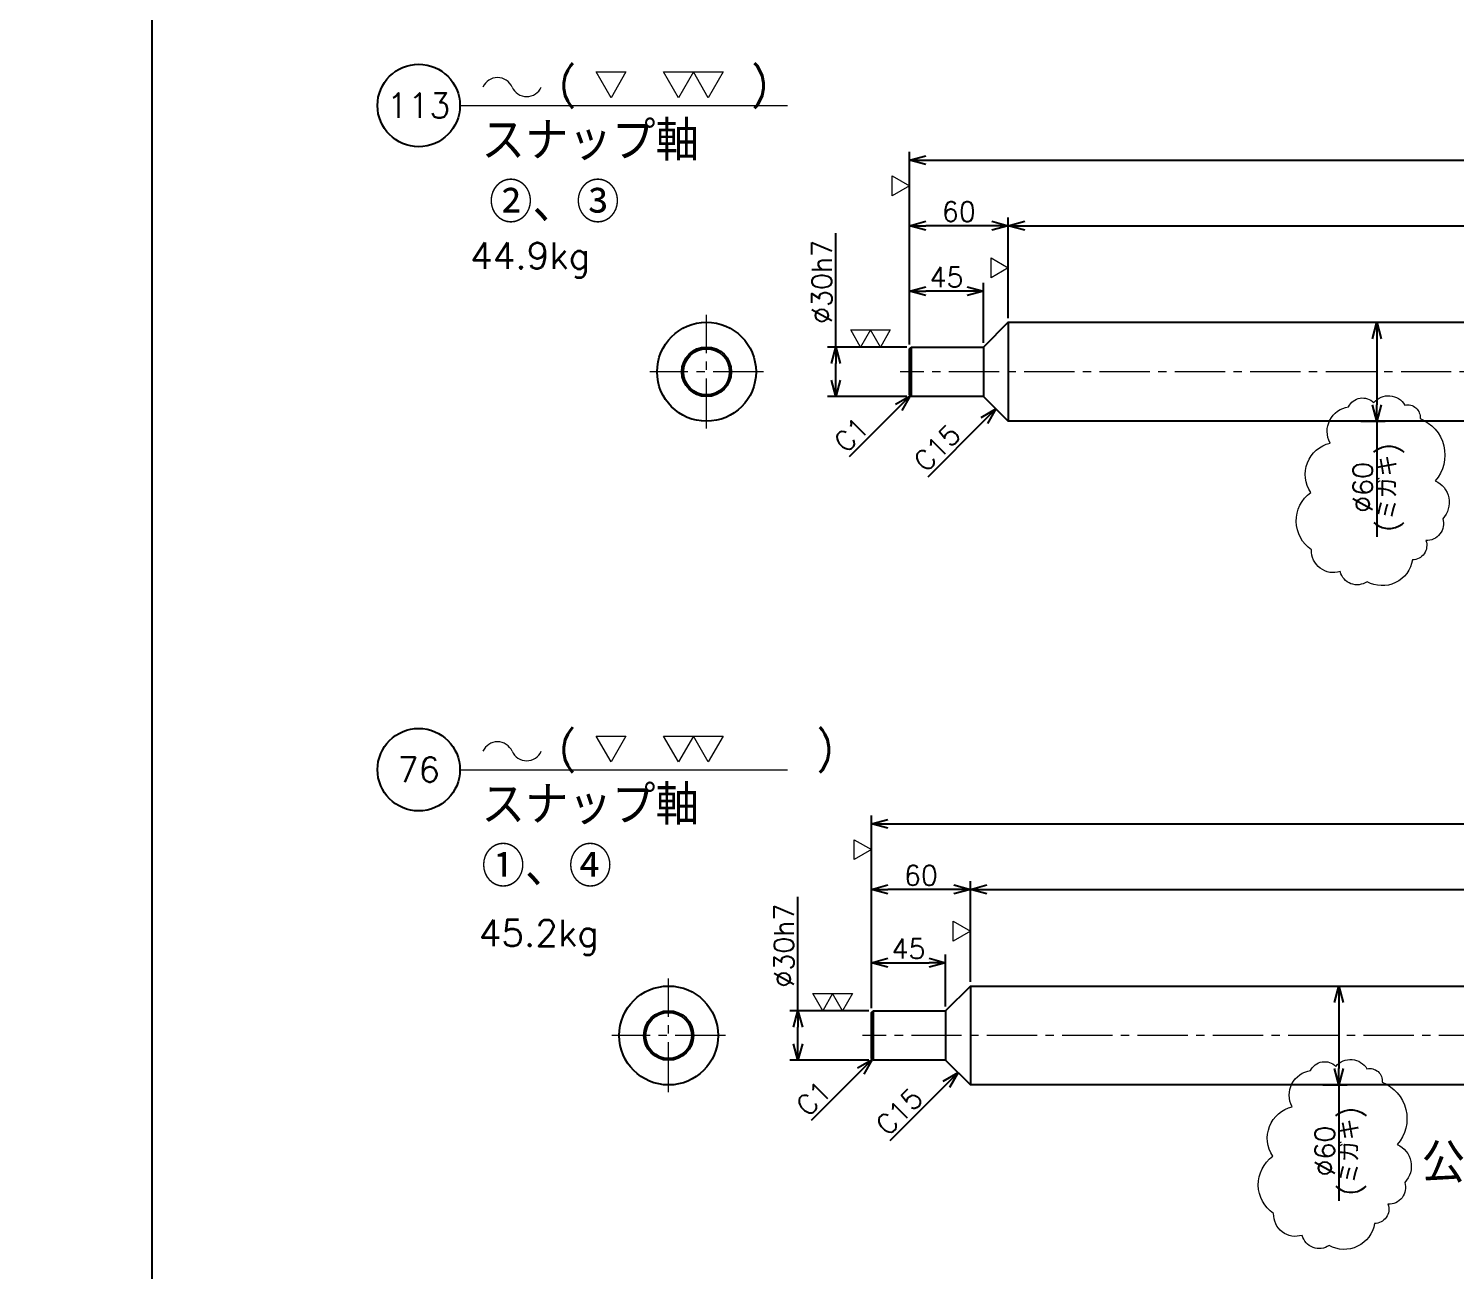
# Model space of a CAD drawing. Header units: millimetres. Extents: x 0 to 7488, y -19 to 4184.
# Drawn here: x 3661 to 4526, y 2615 to 3369 of the extents above; entities that cross this region are included whole.
import ezdxf
from ezdxf import colors
from ezdxf.entities.mleader import LeaderData, LeaderLine
from ezdxf.enums import TextEntityAlignment as Align
from ezdxf.math import Vec2, Vec3

# ---------------------------------------------------------------- set-up
doc = ezdxf.new("R2010")
doc.units = ezdxf.units.MM
doc.header["$LTSCALE"] = 1.6
doc.header["$PDMODE"] = 99
doc.header["$PDSIZE"] = 1
doc.linetypes.add('CENTER2', pattern=[28.575, 19.05, -3.175, 3.175, -3.175])
for name, color, linetype, lineweight in [('01_NORMAL', 7, 'Continuous', 25), ('02_SLIM', 4, 'Continuous', 13), ('05_CENTER', 4, 'CENTER2', 13), ('07_TEXT', 3, 'Continuous', 13), ('08_DIM', 3, 'Continuous', 13)]:
    doc.layers.add(name, color=color, linetype=linetype, lineweight=lineweight)
doc.styles.add('KSS_TXT', font='txt.shx', dxfattribs={"bigfont": 'extfont2.shx'})
doc.styles.get("Standard").update_dxf_attribs({"font": 'txt.shx', "bigfont": 'extfont2.shx'})
doc.dimstyles.new('KSS_DIM', dxfattribs={"dimscale": 4, "dimtxt": 3, "dimasz": 2.5, "dimexe": 1.25, "dimexo": 0.625, "dimtad": 1, "dimdsep": 46, "dimtxsty": 'KSS_TXT', "dimblk": 'OPEN30', "dimcen": 0, "dimazin": 2, "dimtfac": 0.75, "dimtmove": 0, "dimatfit": 3, "dimldrblk": 'OPEN30', "dimfxl": 1.25, "dimtolj": 1, "dimarcsym": 0})

# ---------------------------------------------------------------- blocks, each defined once
blk = doc.blocks.new('_Open30')
at = {"color": 0, "linetype": 'ByBlock', "lineweight": -2}
for p, q in [((-1, 0.268), (0, 0)), ((0, 0), (-1, -0.268)), ((0, 0), (-1, 0))]:
    blk.add_line(p, q, dxfattribs=at)
blk = doc.blocks.new('*D359')
at = {"layer": '08_DIM', "color": 0, "lineweight": -2, "transparency": 16777216}
for p, q in [((4172.12, 2774.48), (4172.12, 2851.57)), ((4232.12, 2790.48), (4232.12, 2851.57)), ((4222.12, 2846.57), (4182.12, 2846.57))]:
    blk.add_line(p, q, dxfattribs=at)
at = {"layer": 'Defpoints', "color": 0, "transparency": 16777216}
for p in [(4172.12, 2846.57), (4232.12, 2787.98), (4172.12, 2771.98)]:
    blk.add_point(p, dxfattribs=at)
at = {"layer": '08_DIM', "color": 0, "lineweight": -2, "transparency": 16777216, "xscale": 10, "yscale": 10, "zscale": 10, "rotation": 180}
blk.add_blockref('_Open30', (4172.12, 2846.57), dxfattribs=at)
at = {"layer": '08_DIM', "color": 0, "lineweight": -2, "transparency": 16777216, "xscale": 10, "yscale": 10, "zscale": 10}
blk.add_blockref('_Open30', (4232.12, 2846.57), dxfattribs=at)
at = {"layer": '08_DIM', "color": 0, "transparency": 16777216, "insert": (4202.12, 2855.07), "char_height": 12, "attachment_point": 5, "style": 'KSS_TXT'}
blk.add_mtext('\\A1;60', dxfattribs=at)
blk = doc.blocks.new('*D360')
at = {"layer": '08_DIM', "color": 0, "lineweight": -2, "transparency": 16777216}
for p, q in [((4172.12, 2774.48), (4172.12, 2807.09)), ((4217.12, 2775.48), (4217.12, 2807.09)), ((4182.12, 2802.09), (4207.12, 2802.09))]:
    blk.add_line(p, q, dxfattribs=at)
at = {"layer": 'Defpoints', "color": 0, "transparency": 16777216}
for p in [(4217.12, 2802.09), (4172.12, 2771.98), (4217.12, 2772.98)]:
    blk.add_point(p, dxfattribs=at)
at = {"layer": '08_DIM', "color": 0, "lineweight": -2, "transparency": 16777216, "xscale": 10, "yscale": 10, "zscale": 10, "rotation": 180}
blk.add_blockref('_Open30', (4172.12, 2802.09), dxfattribs=at)
at = {"layer": '08_DIM', "color": 0, "lineweight": -2, "transparency": 16777216, "xscale": 10, "yscale": 10, "zscale": 10}
blk.add_blockref('_Open30', (4217.12, 2802.09), dxfattribs=at)
at = {"layer": '08_DIM', "color": 0, "transparency": 16777216, "insert": (4194.62, 2810.59), "char_height": 12, "attachment_point": 5, "style": 'KSS_TXT'}
blk.add_mtext('\\A1;45', dxfattribs=at)
blk = doc.blocks.new('*D361')
at = {"layer": '08_DIM', "color": 0, "lineweight": -2, "transparency": 16777216}
for p, q in [((4172.12, 2774.48), (4172.12, 2891.3)), ((6370.12, 2774.48), (6370.12, 2891.3)), ((4182.12, 2886.3), (6360.12, 2886.3))]:
    blk.add_line(p, q, dxfattribs=at)
at = {"layer": 'Defpoints', "color": 0, "transparency": 16777216}
for p in [(6370.12, 2886.3), (4172.12, 2771.98), (6370.12, 2771.98)]:
    blk.add_point(p, dxfattribs=at)
at = {"layer": '08_DIM', "color": 0, "lineweight": -2, "transparency": 16777216, "xscale": 10, "yscale": 10, "zscale": 10, "rotation": 180}
blk.add_blockref('_Open30', (4172.12, 2886.3), dxfattribs=at)
at = {"layer": '08_DIM', "color": 0, "lineweight": -2, "transparency": 16777216, "xscale": 10, "yscale": 10, "zscale": 10}
blk.add_blockref('_Open30', (6370.12, 2886.3), dxfattribs=at)
at = {"layer": '08_DIM', "color": 0, "transparency": 16777216, "insert": (5271.12, 2894.8), "char_height": 12, "attachment_point": 5, "style": 'KSS_TXT'}
blk.add_mtext('\\A1;2198', dxfattribs=at)
blk = doc.blocks.new('*D362')
at = {"layer": '08_DIM', "color": 0, "lineweight": -2, "transparency": 16777216}
for p, q in [((4127.5, 2772.98), (4127.5, 2841.98)), ((4170.62, 2772.98), (4122.5, 2772.98)), ((4127.5, 2752.98), (4127.5, 2762.98)), ((4170.62, 2742.98), (4122.5, 2742.98))]:
    blk.add_line(p, q, dxfattribs=at)
at = {"layer": 'Defpoints', "color": 0, "transparency": 16777216}
for p in [(4127.5, 2772.98), (4173.12, 2772.98), (4173.12, 2742.98)]:
    blk.add_point(p, dxfattribs=at)
at = {"layer": '08_DIM', "color": 0, "lineweight": -2, "transparency": 16777216, "xscale": 10, "yscale": 10, "zscale": 10}
for p, rotation in [((4127.5, 2772.98), 90), ((4127.5, 2742.98), 270)]:
    blk.add_blockref('_Open30', p, dxfattribs=dict(at, rotation=rotation))
at = {"layer": '08_DIM', "color": 0, "transparency": 16777216, "insert": (4119, 2812.48), "char_height": 12, "attachment_point": 5, "rotation": 90, "style": 'KSS_TXT'}
blk.add_mtext('\\A1;%%C30h7', dxfattribs=at)
blk = doc.blocks.new('*D363')
at = {"layer": '08_DIM', "color": 0, "lineweight": -2, "transparency": 16777216}
for p, q in [((4445.95, 2787.98), (4460.65, 2787.98)), ((4455.65, 2777.98), (4455.65, 2737.98)), ((4445.95, 2727.98), (4460.65, 2727.98)), ((4455.65, 2727.98), (4455.65, 2657.78))]:
    blk.add_line(p, q, dxfattribs=at)
at = {"layer": 'Defpoints', "color": 0, "transparency": 16777216}
for p in [(4443.45, 2787.98), (4443.45, 2727.98), (4455.65, 2727.98)]:
    blk.add_point(p, dxfattribs=at)
at = {"layer": '08_DIM', "color": 0, "lineweight": -2, "transparency": 16777216, "xscale": 10, "yscale": 10, "zscale": 10}
for p, rotation in [((4455.65, 2787.98), 90), ((4455.65, 2727.98), 270)]:
    blk.add_blockref('_Open30', p, dxfattribs=dict(at, rotation=rotation))
at = {"layer": '08_DIM', "color": 0, "transparency": 16777216, "char_height": 12, "attachment_point": 5, "rotation": 90, "style": 'KSS_TXT'}
for s, insert in [('\\A1;(ミガキ)', (4464.15, 2687.88)), ('\\A1;%%C60', (4447.15, 2687.88))]:
    blk.add_mtext(s, dxfattribs=dict(at, insert=insert))
blk = doc.blocks.new('*D364')
at = {"layer": '08_DIM', "color": 0, "lineweight": -2, "transparency": 16777216}
blk.add_line((4165.55, 2736.41), (4135.52, 2706.39), dxfattribs=at)
at = {"layer": 'Defpoints', "color": 0, "transparency": 16777216}
for p in [(4172.62, 2743.48), (4127.48, 2698.34), (4127.48, 2698.34)]:
    blk.add_point(p, dxfattribs=at)
at = {"layer": '08_DIM', "color": 0, "lineweight": -2, "transparency": 16777216, "xscale": 10, "yscale": 10, "zscale": 10, "rotation": 44.99999999999919}
blk.add_blockref('_Open30', (4172.62, 2743.48), dxfattribs=at)
at = {"layer": '08_DIM', "color": 0, "transparency": 16777216, "insert": (4136.94, 2719.82), "char_height": 12, "attachment_point": 5, "rotation": 45, "style": 'KSS_TXT'}
blk.add_mtext('\\A1;C1', dxfattribs=at)
blk = doc.blocks.new('p1ba02')
for p, q in [((-1.5, 2.6), (1.5, 2.6)), ((0, 0), (-1.5, 2.6)), ((1.5, 2.6), (0, 0)), ((3, 0), (1.5, 2.6)), ((1.5, 2.6), (4.5, 2.6)), ((4.5, 2.6), (3, 0))]:
    blk.add_line(p, q)
blk = doc.blocks.new('p1ba01')
for p, q in [((0, 0), (-1.5, 2.6)), ((-1.5, 2.6), (1.5, 2.6)), ((1.5, 2.6), (0, 0))]:
    blk.add_line(p, q)
blk = doc.blocks.new('*D365')
at = {"layer": '08_DIM', "color": 0, "lineweight": -2, "transparency": 16777216}
blk.add_line((4217.55, 2728.41), (4183.28, 2694.15), dxfattribs=at)
at = {"layer": 'Defpoints', "color": 0, "transparency": 16777216}
for p in [(4224.62, 2735.48), (4179.48, 2690.34), (4179.48, 2690.34)]:
    blk.add_point(p, dxfattribs=at)
at = {"layer": '08_DIM', "color": 0, "lineweight": -2, "transparency": 16777216, "xscale": 10, "yscale": 10, "zscale": 10, "rotation": 44.99999999999939}
blk.add_blockref('_Open30', (4224.62, 2735.48), dxfattribs=at)
at = {"layer": '08_DIM', "color": 0, "transparency": 16777216, "insert": (4188.94, 2711.82), "char_height": 12, "attachment_point": 5, "rotation": 45, "style": 'KSS_TXT'}
blk.add_mtext('\\A1;C15', dxfattribs=at)
blk = doc.blocks.new('AM_BALLOON1')
at = {"transparency": 16777216}
blk.add_circle((0, 0), 5, dxfattribs=at)
blk.add_attdef('B_NUMBER', text='', height=3, dxfattribs=at).set_placement((0, 0), align=Align.MIDDLE_CENTER)
blk = doc.blocks.new('_OPEN')
at = {"color": 0, "linetype": 'ByBlock'}
for p, q in [((-1, 0.167), (0, 0)), ((0, 0), (-1, -0.167)), ((0, 0), (-1, 0))]:
    blk.add_line(p, q, dxfattribs=at)
blk = doc.blocks.new('p1ba05')
for centre, start, end in [((-2.95, 0.29), 24.2276, 155.5758), ((0, 1.62), 204.2276, 335.5758)]:
    blk.add_arc(centre, 1.62, start, end)
blk = doc.blocks.new('*D371')
at = {"layer": '08_DIM', "color": 0, "lineweight": -2, "transparency": 16777216}
for p, q in [((4232.12, 2790.48), (4232.12, 2851.57)), ((6310.12, 2790.48), (6310.12, 2851.57)), ((4242.12, 2846.57), (6300.12, 2846.57))]:
    blk.add_line(p, q, dxfattribs=at)
at = {"layer": 'Defpoints', "color": 0, "transparency": 16777216}
for p in [(6310.12, 2846.57), (4232.12, 2787.98), (6310.12, 2787.98)]:
    blk.add_point(p, dxfattribs=at)
at = {"layer": '08_DIM', "color": 0, "lineweight": -2, "transparency": 16777216, "xscale": 10, "yscale": 10, "zscale": 10, "rotation": 180}
blk.add_blockref('_Open30', (4232.12, 2846.57), dxfattribs=at)
at = {"layer": '08_DIM', "color": 0, "lineweight": -2, "transparency": 16777216, "xscale": 10, "yscale": 10, "zscale": 10}
blk.add_blockref('_Open30', (6310.12, 2846.57), dxfattribs=at)
at = {"layer": '08_DIM', "color": 0, "transparency": 16777216, "insert": (5271.12, 2855.07), "char_height": 12, "attachment_point": 5, "style": 'KSS_TXT'}
blk.add_mtext('\\A1;2078', dxfattribs=at)
blk = doc.blocks.new('*D377')
at = {"layer": '08_DIM', "color": 0, "lineweight": -2, "transparency": 16777216}
for p, q in [((4195.12, 3176.99), (4195.12, 3254.08)), ((4245.12, 3249.08), (4205.12, 3249.08)), ((4255.12, 3192.99), (4255.12, 3254.08))]:
    blk.add_line(p, q, dxfattribs=at)
at = {"layer": 'Defpoints', "color": 0, "transparency": 16777216}
for p in [(4195.12, 3249.08), (4255.12, 3190.49), (4195.12, 3174.49)]:
    blk.add_point(p, dxfattribs=at)
at = {"layer": '08_DIM', "color": 0, "lineweight": -2, "transparency": 16777216, "xscale": 10, "yscale": 10, "zscale": 10, "rotation": 180}
blk.add_blockref('_Open30', (4195.12, 3249.08), dxfattribs=at)
at = {"layer": '08_DIM', "color": 0, "lineweight": -2, "transparency": 16777216, "xscale": 10, "yscale": 10, "zscale": 10}
blk.add_blockref('_Open30', (4255.12, 3249.08), dxfattribs=at)
at = {"layer": '08_DIM', "color": 0, "transparency": 16777216, "insert": (4225.12, 3257.58), "char_height": 12, "attachment_point": 5, "style": 'KSS_TXT'}
blk.add_mtext('\\A1;60', dxfattribs=at)
blk = doc.blocks.new('*D378')
at = {"layer": '08_DIM', "color": 0, "lineweight": -2, "transparency": 16777216}
for p, q in [((4195.12, 3176.99), (4195.12, 3293.81)), ((6347.12, 3176.99), (6347.12, 3293.81)), ((4205.12, 3288.81), (6337.12, 3288.81))]:
    blk.add_line(p, q, dxfattribs=at)
at = {"layer": 'Defpoints', "color": 0, "transparency": 16777216}
for p in [(6347.12, 3288.81), (4195.12, 3174.49), (6347.12, 3174.49)]:
    blk.add_point(p, dxfattribs=at)
at = {"layer": '08_DIM', "color": 0, "lineweight": -2, "transparency": 16777216, "xscale": 10, "yscale": 10, "zscale": 10, "rotation": 180}
blk.add_blockref('_Open30', (4195.12, 3288.81), dxfattribs=at)
at = {"layer": '08_DIM', "color": 0, "lineweight": -2, "transparency": 16777216, "xscale": 10, "yscale": 10, "zscale": 10}
blk.add_blockref('_Open30', (6347.12, 3288.81), dxfattribs=at)
at = {"layer": '08_DIM', "color": 0, "transparency": 16777216, "insert": (5271.12, 3297.31), "char_height": 12, "attachment_point": 5, "style": 'KSS_TXT'}
blk.add_mtext('\\A1;2152', dxfattribs=at)
blk = doc.blocks.new('*D379')
at = {"layer": '08_DIM', "color": 0, "lineweight": -2, "transparency": 16777216}
for p, q in [((4150.5, 3175.49), (4150.5, 3244.49)), ((4193.62, 3175.49), (4145.5, 3175.49)), ((4150.5, 3155.49), (4150.5, 3165.49)), ((4193.62, 3145.49), (4145.5, 3145.49))]:
    blk.add_line(p, q, dxfattribs=at)
at = {"layer": 'Defpoints', "color": 0, "transparency": 16777216}
for p in [(4150.5, 3175.49), (4196.12, 3175.49), (4196.12, 3145.49)]:
    blk.add_point(p, dxfattribs=at)
at = {"layer": '08_DIM', "color": 0, "lineweight": -2, "transparency": 16777216, "xscale": 10, "yscale": 10, "zscale": 10}
for p, rotation in [((4150.5, 3175.49), 90), ((4150.5, 3145.49), 270)]:
    blk.add_blockref('_Open30', p, dxfattribs=dict(at, rotation=rotation))
at = {"layer": '08_DIM', "color": 0, "transparency": 16777216, "insert": (4142, 3214.99), "char_height": 12, "attachment_point": 5, "rotation": 90, "style": 'KSS_TXT'}
blk.add_mtext('\\A1;%%C30h7', dxfattribs=at)
blk = doc.blocks.new('*D380')
at = {"layer": '08_DIM', "color": 0, "lineweight": -2, "transparency": 16777216}
for p, q in [((4468.95, 3190.49), (4483.65, 3190.49)), ((4478.65, 3180.49), (4478.65, 3140.49)), ((4468.95, 3130.49), (4483.65, 3130.49)), ((4478.65, 3130.49), (4478.65, 3060.29))]:
    blk.add_line(p, q, dxfattribs=at)
at = {"layer": 'Defpoints', "color": 0, "transparency": 16777216}
for p in [(4466.45, 3190.49), (4466.45, 3130.49), (4478.65, 3130.49)]:
    blk.add_point(p, dxfattribs=at)
at = {"layer": '08_DIM', "color": 0, "lineweight": -2, "transparency": 16777216, "xscale": 10, "yscale": 10, "zscale": 10}
for p, rotation in [((4478.65, 3190.49), 90), ((4478.65, 3130.49), 270)]:
    blk.add_blockref('_Open30', p, dxfattribs=dict(at, rotation=rotation))
at = {"layer": '08_DIM', "color": 0, "transparency": 16777216, "char_height": 12, "attachment_point": 5, "rotation": 90, "style": 'KSS_TXT'}
for s, insert in [('\\A1;(ミガキ)', (4487.15, 3090.39)), ('\\A1;%%C60', (4470.15, 3090.39))]:
    blk.add_mtext(s, dxfattribs=dict(at, insert=insert))
blk = doc.blocks.new('*D381')
at = {"layer": '08_DIM', "color": 0, "lineweight": -2, "transparency": 16777216}
blk.add_line((4188.55, 3138.92), (4158.52, 3108.89), dxfattribs=at)
at = {"layer": 'Defpoints', "color": 0, "transparency": 16777216}
for p in [(4195.62, 3145.99), (4150.48, 3100.85), (4150.48, 3100.85)]:
    blk.add_point(p, dxfattribs=at)
at = {"layer": '08_DIM', "color": 0, "lineweight": -2, "transparency": 16777216, "xscale": 10, "yscale": 10, "zscale": 10, "rotation": 45}
blk.add_blockref('_Open30', (4195.62, 3145.99), dxfattribs=at)
at = {"layer": '08_DIM', "color": 0, "transparency": 16777216, "insert": (4159.94, 3122.33), "char_height": 12, "attachment_point": 5, "rotation": 45, "style": 'KSS_TXT'}
blk.add_mtext('\\A1;C1', dxfattribs=at)
blk = doc.blocks.new('*D382')
at = {"layer": '08_DIM', "color": 0, "lineweight": -2, "transparency": 16777216}
blk.add_line((4240.55, 3130.92), (4206.28, 3096.65), dxfattribs=at)
at = {"layer": 'Defpoints', "color": 0, "transparency": 16777216}
for p in [(4247.62, 3137.99), (4202.48, 3092.85), (4202.48, 3092.85)]:
    blk.add_point(p, dxfattribs=at)
at = {"layer": '08_DIM', "color": 0, "lineweight": -2, "transparency": 16777216, "xscale": 10, "yscale": 10, "zscale": 10, "rotation": 45}
blk.add_blockref('_Open30', (4247.62, 3137.99), dxfattribs=at)
at = {"layer": '08_DIM', "color": 0, "transparency": 16777216, "insert": (4211.94, 3114.33), "char_height": 12, "attachment_point": 5, "rotation": 45, "style": 'KSS_TXT'}
blk.add_mtext('\\A1;C15', dxfattribs=at)
blk = doc.blocks.new('*D383')
at = {"layer": '08_DIM', "color": 0, "lineweight": -2, "transparency": 16777216}
for p, q in [((4255.12, 3192.99), (4255.12, 3254.08)), ((4265.12, 3249.08), (6277.12, 3249.08)), ((6287.12, 3192.99), (6287.12, 3254.08))]:
    blk.add_line(p, q, dxfattribs=at)
at = {"layer": 'Defpoints', "color": 0, "transparency": 16777216}
for p in [(6287.12, 3249.08), (4255.12, 3190.49), (6287.12, 3190.49)]:
    blk.add_point(p, dxfattribs=at)
at = {"layer": '08_DIM', "color": 0, "lineweight": -2, "transparency": 16777216, "xscale": 10, "yscale": 10, "zscale": 10, "rotation": 180}
blk.add_blockref('_Open30', (4255.12, 3249.08), dxfattribs=at)
at = {"layer": '08_DIM', "color": 0, "lineweight": -2, "transparency": 16777216, "xscale": 10, "yscale": 10, "zscale": 10}
blk.add_blockref('_Open30', (6287.12, 3249.08), dxfattribs=at)
at = {"layer": '08_DIM', "color": 0, "transparency": 16777216, "insert": (5271.12, 3257.58), "char_height": 12, "attachment_point": 5, "style": 'KSS_TXT'}
blk.add_mtext('\\A1;2032', dxfattribs=at)
blk = doc.blocks.new('*D397')
at = {"layer": '08_DIM', "color": 0, "lineweight": -2, "transparency": 16777216}
for p, q in [((4195.12, 3176.99), (4195.12, 3214.39)), ((4240.12, 3177.99), (4240.12, 3214.39)), ((4230.12, 3209.39), (4205.12, 3209.39))]:
    blk.add_line(p, q, dxfattribs=at)
at = {"layer": 'Defpoints', "color": 0, "transparency": 16777216}
for p in [(4195.12, 3209.39), (4195.12, 3174.49), (4240.12, 3175.49)]:
    blk.add_point(p, dxfattribs=at)
at = {"layer": '08_DIM', "color": 0, "lineweight": -2, "transparency": 16777216, "xscale": 10, "yscale": 10, "zscale": 10, "rotation": 180}
blk.add_blockref('_Open30', (4195.12, 3209.39), dxfattribs=at)
at = {"layer": '08_DIM', "color": 0, "lineweight": -2, "transparency": 16777216, "xscale": 10, "yscale": 10, "zscale": 10}
blk.add_blockref('_Open30', (4240.12, 3209.39), dxfattribs=at)
at = {"layer": '08_DIM', "color": 0, "transparency": 16777216, "insert": (4217.62, 3217.89), "char_height": 12, "attachment_point": 5, "style": 'KSS_TXT'}
blk.add_mtext('\\A1;45', dxfattribs=at)

msp = doc.modelspace()

# ---------------------------------------------------------------- linework, layer by layer
at = {"color": 0}
for p, q in [((4255.119, 3190.488), (4240.119, 3175.488)), ((4255.119, 3190.488), (4255.119, 3130.488)), ((4195.119, 3174.488), (4196.119, 3175.488)), ((4195.119, 3146.488), (4195.119, 3174.488)), ((4196.119, 3175.488), (4240.119, 3175.488)), ((4240.119, 3175.488), (4240.119, 3145.488)), ((4196.119, 3145.488), (4195.119, 3146.488)), ((4240.119, 3145.488), (4196.119, 3145.488)), ((4240.119, 3145.488), (4255.119, 3130.488)), ((4232.119, 2787.984), (4217.119, 2772.984)), ((4232.119, 2787.984), (4232.119, 2727.984)), ((4172.119, 2771.984), (4173.119, 2772.984)), ((4172.119, 2743.984), (4172.119, 2771.984)), ((4173.119, 2772.984), (4217.119, 2772.984)), ((4217.119, 2772.984), (4217.119, 2742.984)), ((4173.119, 2742.984), (4172.119, 2743.984)), ((4217.119, 2742.984), (4173.119, 2742.984)), ((4217.119, 2742.984), (4232.119, 2727.984))]:
    msp.add_line(p, q, dxfattribs=at)
for p, q in [((4196.119, 3175.488), (4196.119, 3145.488)), ((4173.119, 2772.984), (4173.119, 2742.984))]:
    msp.add_line(p, q)
for points in [[(4255.119, 3190.488), (6287.119, 3190.488)], [(6287.119, 3130.488), (4255.119, 3130.488)], [(4232.119, 2787.984), (6310.119, 2787.984)], [(6310.119, 2727.984), (4232.119, 2727.984)]]:
    msp.add_lwpolyline(points, dxfattribs=at)
for centre, radius in [((4072.071, 3160.488), 30), ((4072.071, 3160.488), 14), ((4049.071, 2757.984), 30), ((4049.071, 2757.984), 14)]:
    msp.add_circle(centre, radius, dxfattribs=at)
at = {"layer": '01_NORMAL'}
for centre in [(4072.071, 3160.488), (4049.071, 2757.984)]:
    msp.add_circle(centre, 15, dxfattribs=at)
at = {"layer": '02_SLIM', "color": 1}
for points in [[(4514.074, 3094.346, -0.5205671), (4518.666, 3071.4, -0.5205671), (4508.463, 3058.143, -0.5205671), (4500.301, 3046.415, -0.5205671), (4472.754, 3033.157, -0.5205671), (4456.43, 3039.276, -0.5205671), (4439.085, 3052.533, -0.5205671), (4438.575, 3087.207, -0.5205671), (4450.308, 3117.292, -0.5205671), (4461.531, 3139.218, -0.5205671), (4476.835, 3141.768, -0.5205671), (4495.71, 3140.238, -0.5205671), (4504.892, 3132.079, -0.5205671)], [(4491.074, 2691.842, -0.5205671), (4495.666, 2668.896, -0.5205671), (4485.463, 2655.638, -0.5205671), (4477.301, 2643.91, -0.5205671), (4449.754, 2630.652, -0.5205671), (4433.43, 2636.771, -0.5205671), (4416.085, 2650.029, -0.5205671), (4415.575, 2684.703, -0.5205671), (4427.308, 2714.788, -0.5205671), (4438.531, 2736.714, -0.5205671), (4453.835, 2739.263, -0.5205671), (4472.71, 2737.733, -0.5205671), (4481.892, 2729.575, -0.5205671)]]:
    msp.add_lwpolyline(points, format="xyb", close=True, dxfattribs=at)
at = {"layer": '05_CENTER'}
for p, q in [((4072.071, 3126.024), (4072.071, 3194.952)), ((4106.536, 3160.488), (4037.607, 3160.488)), ((6352.658, 3160.488), (4189.581, 3160.488)), ((4049.071, 2723.519), (4049.071, 2792.448)), ((4083.536, 2757.984), (4014.607, 2757.984)), ((6375.658, 2757.984), (4166.581, 2757.984))]:
    msp.add_line(p, q, dxfattribs=at)
at = {"layer": '08_DIM'}
for p, q in [((3922.482, 3321.955), (4121.116, 3321.955)), ((3922.482, 2919.152), (4121.116, 2919.152))]:
    msp.add_line(p, q, dxfattribs=at)
at = {"layer": 'Defpoints'}
msp.add_lwpolyline([(3735.637, 2238.127), (6704.223, 2238.127), (6704.223, 3987.002), (3735.637, 3987.002)], close=True, dxfattribs=at)

# ---------------------------------------------------------------- block references
at = {"layer": '08_DIM'}
for name, p, xscale, yscale, zscale in [('p1ba01', (4014.166, 3326.724), 6, 6, 6), ('p1ba02', (4055.055, 3326.701), 6, 6, 6), ('p1ba05', (3962.962, 3327.425), 6, 6, 6), ('p1ba02', (4165.519, 3175.488), 4, 4, 4), ('p1ba05', (3962.962, 2924.623), 6, 6, 6), ('p1ba01', (4014.166, 2923.921), 6, 6, 6), ('p1ba02', (4055.055, 2923.921), 6, 6, 6), ('p1ba02', (4142.519, 2772.984), 4, 4, 4)]:
    msp.add_blockref(name, p, dxfattribs=dict(at, xscale=xscale, yscale=yscale, zscale=zscale))
at = {"layer": '08_DIM', "xscale": 4, "yscale": 4, "zscale": 4, "rotation": 90}
for p in [(4195.119, 3273.225), (4255.119, 3223.532), (4172.119, 2870.72), (4232.119, 2821.243)]:
    msp.add_blockref('p1ba01', p, dxfattribs=at)

# ---------------------------------------------------------------- texts
at = {"layer": '07_TEXT', "style": 'KSS_TXT'}
for s, p in [('(      )', (3982.507, 3326.272)), ('(   \u3000\u3000   )', (3982.507, 2923.47))]:
    msp.add_text(s, height=18, dxfattribs=at).set_placement(p)
at = {"layer": '07_TEXT', "ltscale": 2, "char_height": 24, "attachment_point": 1}
for s, width, heights, insert in [('スナップ軸', 175.28957, [21.316], (3935.508, 3312.633)), ('②、③', 175.28957, [36.928], (3940.123, 3275.113)), ('スナップ軸', 175.28957, [21.316], (3935.508, 2909.831)), ('①、④', 175.28957, [36.928], (3935.525, 2872.31)), ('公差不要、ピーリングで良い(25.04.28FAXにて河相様とやり取り)', 1136.67014, [131.644], (4505.85, 2692.851))]:
    msp.add_mtext_dynamic_manual_height_columns(s, width=width, gutter_width=15, heights=heights, dxfattribs=dict(at, insert=insert))
at = {"layer": '08_DIM', "color": 6, "style": 'KSS_TXT'}
for s, p in [('44.9kg', (3928.661, 3222.894)), ('45.2kg', (3933.913, 2812.049))]:
    msp.add_text(s, height=16, dxfattribs=at).set_placement(p)

# ---------------------------------------------------------------- dimensions: what is measured, and where the dimension line sits
at = {"layer": '08_DIM'}
for base, p1, p2, override, picture, middle in [((6347.119, 3288.806), (4195.119, 3174.488), (6347.119, 3174.488), {"dimscale": 4, "dimarcsym": 1}, '*D378', (5271.119, 3297.306)), ((4195.119, 3249.077), (4255.119, 3190.488), (4195.119, 3174.488), {"dimarcsym": 1}, '*D377', (4225.119, 3257.577)), ((6287.119, 3249.077), (4255.119, 3190.488), (6287.119, 3190.488), {"dimarcsym": 1}, '*D383', (5271.119, 3257.577)), ((4195.119, 3209.392), (4240.119, 3175.488), (4195.119, 3174.488), {"dimarcsym": 1}, '*D397', (4217.619, 3217.892)), ((6370.119, 2886.302), (4172.119, 2771.984), (6370.119, 2771.984), {"dimscale": 4, "dimarcsym": 1}, '*D361', (5271.119, 2894.802)), ((4172.119, 2846.572), (4232.119, 2787.984), (4172.119, 2771.984), {"dimarcsym": 1}, '*D359', (4202.119, 2855.072)), ((6310.119, 2846.572), (4232.119, 2787.984), (6310.119, 2787.984), {"dimarcsym": 1}, '*D371', (5271.119, 2855.072)), ((4217.119, 2802.094), (4172.119, 2771.984), (4217.119, 2772.984), {"dimarcsym": 1}, '*D360', (4194.619, 2810.594))]:
    dim = msp.add_linear_dim(base=base, p1=p1, p2=p2, dimstyle='KSS_DIM', override=override, dxfattribs=at)
    dim.commit()
    dim.dimension.update_dxf_attribs({"geometry": picture, "text_midpoint": middle})
for base, p1, p2, text, override, picture, middle in [((4150.497, 3175.488), (4196.119, 3145.488), (4196.119, 3175.488), '%%C<>h7', {"dimscale": 4, "dimarcsym": 1}, '*D379', (4141.997, 3214.988)), ((4478.653, 3130.488), (4466.449, 3190.488), (4466.449, 3130.488), '%%C<>', {"dimscale": 4, "dimpost": '\\X(ミガキ)', "dimarcsym": 1}, '*D380', (4478.653, 3090.388)), ((4127.497, 2772.984), (4173.119, 2742.984), (4173.119, 2772.984), '%%C<>h7', {"dimscale": 4, "dimarcsym": 1}, '*D362', (4118.997, 2812.484)), ((4455.653, 2727.984), (4443.449, 2787.984), (4443.449, 2727.984), '%%C<>', {"dimscale": 4, "dimpost": '\\X(ミガキ)', "dimarcsym": 1}, '*D363', (4455.653, 2687.884))]:
    dim = msp.add_linear_dim(base=base, p1=p1, p2=p2, angle=90, text=text, dimstyle='KSS_DIM', override=override, dxfattribs=at)
    dim.commit()
    dim.dimension.update_dxf_attribs({"geometry": picture, "text_midpoint": middle})
for base, p1, p2, text, picture, middle in [((4150.478, 3100.846), (4195.619, 3145.988), (4150.478, 3100.846), 'C1', '*D381', (4165.949, 3116.318)), ((4202.478, 3092.846), (4247.619, 3137.988), (4202.478, 3092.846), 'C15', '*D382', (4217.949, 3108.318)), ((4127.478, 2698.342), (4172.619, 2743.484), (4127.478, 2698.342), 'C1', '*D364', (4142.949, 2713.813)), ((4179.478, 2690.342), (4224.619, 2735.484), (4179.478, 2690.342), 'C15', '*D365', (4194.949, 2705.813))]:
    dim = msp.add_linear_dim(base=base, p1=p1, p2=p2, angle=225, text=text, dimstyle='KSS_DIM', override={"dimse1": 1, "dimse2": 1, "dimsd2": 1, "dimarcsym": 1}, dxfattribs=at)
    dim.commit()
    dim.dimension.update_dxf_attribs({"geometry": picture, "text_midpoint": middle, "dimtype": 161})

# ---------------------------------------------------------------- leaders
ml = msp.add_multileader_block('Standard', dxfattribs=at)
ml.set_content('AM_BALLOON1', color=256, scale=5)
ml.set_attribute('B_NUMBER', '114', width=0)
ml.set_leader_properties(color=256, linetype='ByLayer', lineweight=-1)
ml.set_arrow_properties(name='OPEN')
ml.build(insert=Vec2(0, 0))
ml.multileader.update_dxf_attribs({"leader_type": 0, "has_dogleg": 0, "text_right_attachment_type": 6, "dogleg_length": 0, "arrow_head_size": 10, "scale": 2.5, "block_connection_type": 1})
ctx = ml.context
ctx.base_point, ctx.scale, ctx.char_height, ctx.arrow_head_size, ctx.landing_gap_size, ctx.plane_origin = Vec3(3897.447, 3718.961), 2.5, 20, 10, 10, Vec3(3897.447, 3718.961)
ctx.right_attachment, ctx.attachment_type = 6, 1
notes = []
notes.append((ctx, [(0, (0, 0, 0), (0, 0), (1, 0), 1, [])]))
ctx.block.insert = Vec3(3897.447, 3718.961)
ml = msp.add_multileader_block('Standard', dxfattribs=at)
ml.set_content('AM_BALLOON1', color=256, scale=5)
ml.set_attribute('B_NUMBER', '113', width=0)
ml.set_leader_properties(color=256, linetype='ByLayer', lineweight=-1)
ml.set_arrow_properties(name='OPEN')
ml.build(insert=Vec2(0, 0))
ml.multileader.update_dxf_attribs({"leader_type": 0, "has_dogleg": 0, "text_right_attachment_type": 6, "dogleg_length": 0, "arrow_head_size": 10, "scale": 2.5, "block_connection_type": 1})
ctx = ml.context
ctx.base_point, ctx.scale, ctx.char_height, ctx.arrow_head_size, ctx.landing_gap_size, ctx.plane_origin = Vec3(3897.447, 3321.987), 2.5, 20, 10, 10, Vec3(3897.447, 3321.987)
ctx.right_attachment, ctx.attachment_type = 6, 1
notes.append((ctx, [(0, (0, 0, 0), (0, 0), (1, 0), 1, [])]))
ctx.block.insert = Vec3(3897.447, 3321.987)
ml = msp.add_multileader_block('Standard', dxfattribs=at)
ml.set_content('AM_BALLOON1', color=256, scale=5)
ml.set_attribute('B_NUMBER', '76', width=0)
ml.set_leader_properties(color=256, linetype='ByLayer', lineweight=-1)
ml.set_arrow_properties(name='OPEN')
ml.build(insert=Vec2(0, 0))
ml.multileader.update_dxf_attribs({"leader_type": 0, "has_dogleg": 0, "text_right_attachment_type": 6, "dogleg_length": 0, "arrow_head_size": 10, "scale": 2.5, "block_connection_type": 1})
ctx = ml.context
ctx.base_point, ctx.scale, ctx.char_height, ctx.arrow_head_size, ctx.landing_gap_size, ctx.plane_origin = Vec3(3897.447, 2919.185), 2.5, 20, 10, 10, Vec3(3897.447, 2919.185)
ctx.right_attachment, ctx.attachment_type = 6, 1
notes.append((ctx, [(0, (0, 0, 0), (0, 0), (1, 0), 1, [])]))
ctx.block.insert = Vec3(3897.447, 2919.185)
for ctx, leaders in notes:
    for number, flags, end, landing, length, lines in leaders:
        leader = LeaderData()
        leader.index, (leader.has_last_leader_line, leader.has_dogleg_vector, leader.attachment_direction) = number, flags
        leader.last_leader_point, leader.dogleg_vector, leader.dogleg_length = Vec3(end), Vec3(landing), length
        for number, points, colour, breaks in lines:
            line = LeaderLine()
            line.index, line.vertices, line.color, line.breaks = number, Vec3.list(points), colors.encode_raw_color(colour), breaks
            leader.lines.append(line)
        ctx.leaders.append(leader)

doc.saveas('drawing.dxf')
